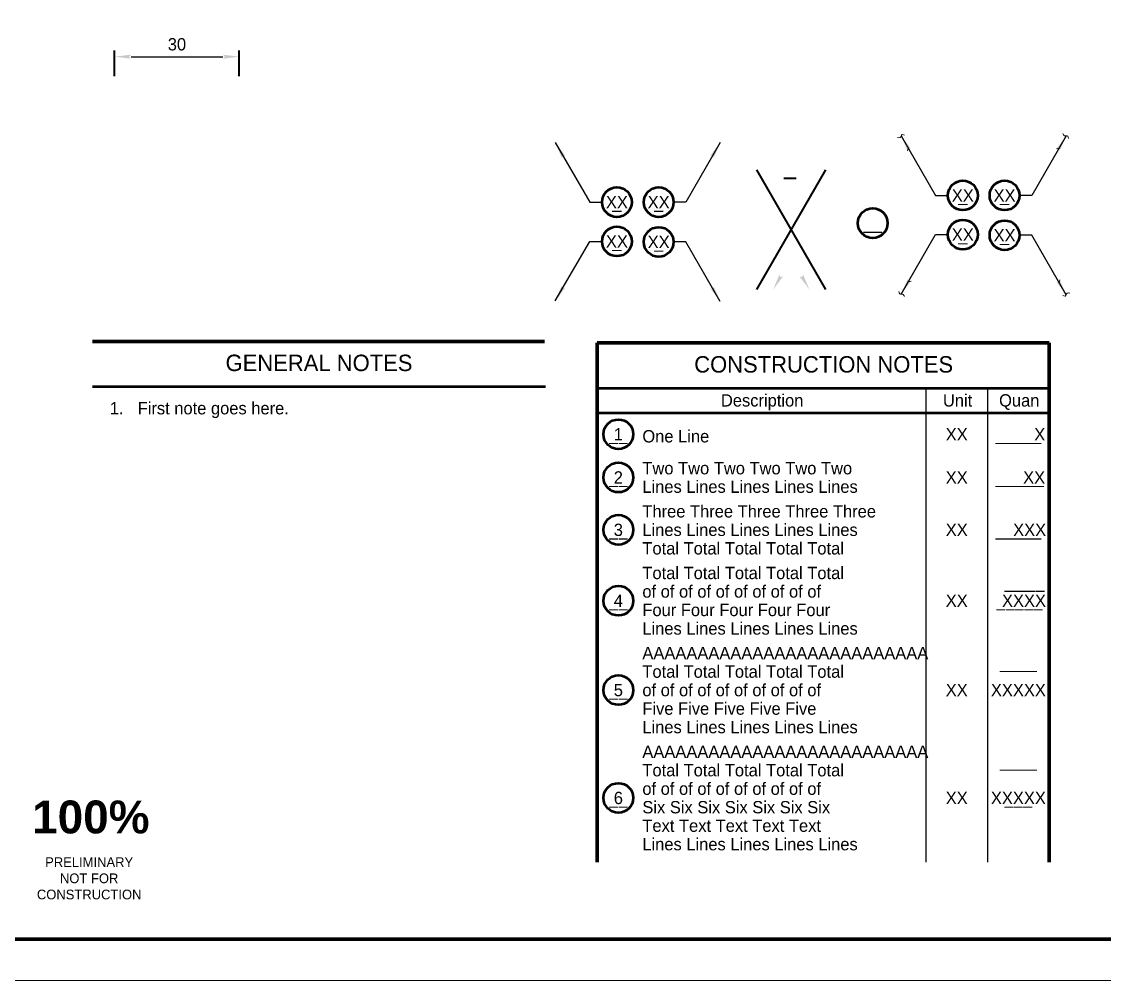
# Model space of a CAD drawing. Header units: feet. Extents: x 715168 to 716636, y 927703 to 928239.
# Drawn here: x 716093 to 716356.4, y 927778.9 to 928012.2 of the extents above; entities that cross this region are included whole.
import ezdxf
from ezdxf.enums import TextEntityAlignment as Align

# ---------------------------------------------------------------- set-up
doc = ezdxf.new("R2010")
doc.units = ezdxf.units.FT
doc.header["$MEASUREMENT"] = 0
doc.layers.get('DefPoints').update_dxf_attribs({"lineweight": 0})
for name, color, linetype, lineweight in [('1', 30, 'Continuous', 0), ('2', 211, 'Continuous', 0), ('25', 31, 'Continuous', 0), ('36', 2, 'Continuous', 0), ('37', 32, 'Continuous', 0), ('55', 92, 'Continuous', 0), ('56', 92, 'Continuous', 0), ('62', 7, 'Continuous', 0)]:
    doc.layers.add(name, color=color, linetype=linetype, lineweight=lineweight)
doc.styles.add('PROP_0', font='SLANTED_PROPORTIONAL.shx')
doc.styles.get("Standard").update_dxf_attribs({"font": 'txt.shx'})
doc.styles.add('Style-ENGINEERING', font='ENGINEERING.shx')
doc.styles.add('Style-SLANTED_PROPORTIONAL', font='SLANTED_PROPORTIONAL.shx')
doc.styles.add('Style-SWISS_BOLD___AREA_FILL', font='SWISS_BOLD___AREA_FILL.shx')
doc.styles.add('Style-VERTICAL_PROPORTIONAL', font='VERTICAL_PROPORTIONAL.shx')
doc.dimstyles.new('Prop 20', dxfattribs={"dimtxt": 3, "dimasz": 4, "dimexe": 1.5, "dimexo": 1.5, "dimgap": 1.5, "dimtad": 1, "dimdec": 0, "dimzin": 11, "dimdsep": 46, "dimtxsty": 'PROP_0', "dimblk": 'LTERMA_0.3', "dimcen": 0.09, "dimclrd": 31, "dimadec": 4, "dimazin": 3, "dimtfac": 1, "dimtdec": 0, "dimtofl": 0, "dimtmove": 2, "dimatfit": 1, "dimldrblk": 'LTERMA_0.3', "dimfxl": 0, "dimfrac": 2, "dimtzin": 11, "dimlwd": 13, "dimarcsym": 0})
doc.dimstyles.get("Standard").update_dxf_attribs({"dimtxt": 0.18, "dimasz": 0.18, "dimexe": 0.18, "dimexo": 0.0625, "dimgap": 0.09, "dimtad": 0, "dimtih": 1, "dimtoh": 1, "dimdec": 4, "dimzin": 0, "dimdsep": 46, "dimtxsty": 'Standard', "dimcen": 0.09, "dimadec": 0, "dimazin": 0, "dimtfac": 1, "dimtdec": 4, "dimtofl": 0, "dimtmove": 0, "dimatfit": 3, "dimfxl": 0, "dimtolj": 1, "dimtzin": 0, "dimarcsym": 0})

# ---------------------------------------------------------------- blocks, each defined once
blk = doc.blocks.new('NOTCIR_1')
at = {"layer": '36', "color": 2, "linetype": 'Continuous', "lineweight": 53}
blk.add_circle((0, 0), 18.1, dxfattribs=at)
blk = doc.blocks.new('LTERMA_0.2')
at = {"layer": '1', "linetype": 'Continuous', "lineweight": 13, "extrusion": (0, 0, -1)}
blk.add_solid([(0.875, 0), (1, 0.125), (1, -0.125), (0, 0)], dxfattribs=at)
blk = doc.blocks.new('NOTCIR_1_1')
at = {"layer": '36', "color": 2, "linetype": 'Continuous', "lineweight": 53}
blk.add_circle((0, 0), 18.1, dxfattribs=at)
at = {"layer": '36', "color": 2, "linetype": 'Continuous', "lineweight": 53, "style": 'Style-VERTICAL_PROPORTIONAL'}
blk.add_text('XX', height=15, dxfattribs=at).set_placement((0, 0), align=Align.MIDDLE_CENTER)
blk = doc.blocks.new('LTERMO_0.4')
at = {"layer": '1', "linetype": 'Continuous', "lineweight": 13}
for p in [(-0.938, 0.114), (-0.88, 0.057)]:
    blk.add_line(p, (-0.821, 0), dxfattribs=at)
blk.add_open_spline([(0.026, 0.238), (-0.018, 0.195), (-0.036, 0.146), (-0.048, 0.099), (-0.063, 0.038), (0.062, -0.025), (0.032, -0.085), (0.011, -0.128), (-0.021, -0.164), (-0.064, -0.191)], degree=3, knots=[0, 0, 0, 0, 0.313851, 0.313851, 0.313851, 0.714238, 0.714238, 0.714238, 1, 1, 1, 1], dxfattribs=at)
at = {"layer": '37', "linetype": 'Continuous', "lineweight": 0, "extrusion": (0, 0, -1)}
blk.add_solid([(0.821, 0), (0.938, -0.114), (0.938, 0.114), (0, 0)], dxfattribs=at)
blk = doc.blocks.new('LTERMA_0.3')
at = {"layer": '1', "linetype": 'Continuous', "lineweight": 13, "extrusion": (0, 0, -1)}
blk.add_solid([(0.875, 0), (1, 0.125), (1, -0.125), (0, 0)], dxfattribs=at)
blk = doc.blocks.new('*D34')
at = {"layer": '25', "color": 0, "linetype": 'Continuous', "lineweight": 40}
for p, q in [((716115.58, 927999), (716115.58, 928005.22)), ((716145.91, 927999), (716145.91, 928005.22))]:
    blk.add_line(p, q, dxfattribs=at)
at = {"layer": '25', "color": 31, "linetype": 'Continuous', "lineweight": -2}
blk.add_line((716119.58, 928003.72), (716141.91, 928003.72), dxfattribs=at)
at = {"layer": 'DefPoints', "color": 0, "linetype": 'Continuous'}
for p in [(716145.91, 928003.72), (716115.58, 927997.5), (716145.91, 927997.5)]:
    blk.add_point(p, dxfattribs=at)
at = {"layer": '25', "color": 31, "linetype": 'Continuous', "lineweight": -2, "xscale": 4, "yscale": 4, "zscale": 4, "rotation": 180}
blk.add_blockref('LTERMA_0.3', (716115.58, 928003.72), dxfattribs=at)
at = {"layer": '25', "color": 31, "linetype": 'Continuous', "lineweight": -2, "xscale": 4, "yscale": 4, "zscale": 4}
blk.add_blockref('LTERMA_0.3', (716145.91, 928003.72), dxfattribs=at)
at = {"layer": '25', "color": 0, "linetype": 'Continuous', "lineweight": 40, "insert": (716130.75, 928006.72), "char_height": 3, "attachment_point": 5, "style": 'PROP_0'}
blk.add_mtext('30', dxfattribs=at)
blk = doc.blocks.new('LTERMA_2')
at = {"layer": '36', "color": 2, "linetype": 'Continuous', "lineweight": 40}
blk.add_solid([(-17.5, 0), (-20, 2.5), (-20, -2.5), (0, 0)], dxfattribs=at)

msp = doc.modelspace()

# ---------------------------------------------------------------- linework, layer by layer
at = {"layer": '2', "color": 211, "linetype": 'Continuous', "lineweight": 80}
msp.add_line((716233, 927934.07), (716233, 927807.7), dxfattribs=at)
at = {"layer": '36', "color": 2, "linetype": 'Continuous', "lineweight": 40}
for p, q in [((716271.82, 927947.03), (716288.64, 927976.17)), ((716288.64, 927947.03), (716271.82, 927976.17)), ((716278.45, 927974.12), (716281.45, 927974.12))]:
    msp.add_line(p, q, dxfattribs=at)
at = {"layer": '56', "color": 92, "linetype": 'Continuous', "lineweight": 0}
msp.add_3dface([(715956.36, 927778.92), (716636.36, 927778.92), (716636.36, 928218.92), (715956.36, 928218.92)], dxfattribs=at)
at = {"layer": '62', "color": 7, "linetype": 'Continuous', "lineweight": 100}
for p, q in [((716110.19, 927934.42), (716220.19, 927934.42)), ((716233, 927934.07), (716343, 927934.07)), ((716343, 927934.07), (716343, 927807.7))]:
    msp.add_line(p, q, dxfattribs=at)
at = {"layer": '62', "color": 7, "linetype": 'Continuous', "lineweight": 53}
for p, q in [((716110.19, 927923.42), (716220.44, 927923.42)), ((716233, 927923.07), (716343.24, 927923.07)), ((716233, 927917.07), (716343.24, 927917.07))]:
    msp.add_line(p, q, dxfattribs=at)
at = {"layer": '62', "color": 7, "linetype": 'Continuous', "lineweight": 30}
for p, q in [((716313, 927923.07), (716313, 927807.7)), ((716328, 927923.07), (716328, 927807.7))]:
    msp.add_line(p, q, dxfattribs=at)
at = {"layer": '62', "color": 7, "linetype": 'Continuous', "lineweight": 100}
msp.add_3dface([(715986.36, 928208.92), (716626.36, 928208.92), (716626.36, 927788.92), (715986.36, 927788.92)], dxfattribs=at)

# ---------------------------------------------------------------- block references
at = {"layer": '36', "color": 2, "linetype": 'Continuous', "lineweight": 53}
ref = msp.add_blockref('NOTCIR_1_1', (716237.81, 927968.32), dxfattribs=dict(at, xscale=0.2, yscale=0.2, zscale=0.2))
ref.add_attrib('NOTCIR_1_80194', '_', dxfattribs={"color": 2, "linetype": 'Continuous', "lineweight": 53, "height": 3, "style": 'Style-VERTICAL_PROPORTIONAL'}).set_placement((716237.81, 927968.32), align=Align.MIDDLE_CENTER)
ref = msp.add_blockref('NOTCIR_1_1', (716247.97, 927968.32), dxfattribs=dict(at, xscale=0.2, yscale=0.2, zscale=0.2))
ref.add_attrib('NOTCIR_1_80194', '_', dxfattribs={"color": 2, "linetype": 'Continuous', "lineweight": 53, "height": 3, "style": 'Style-VERTICAL_PROPORTIONAL'}).set_placement((716247.97, 927968.32), align=Align.MIDDLE_CENTER)
ref = msp.add_blockref('NOTCIR_1_1', (716321.98, 927969.96), dxfattribs=dict(at, xscale=0.2, yscale=0.2, zscale=0.2))
ref.add_attrib('NOTCIR_1_80194', '_', dxfattribs={"color": 2, "linetype": 'Continuous', "lineweight": 53, "height": 3, "style": 'Style-VERTICAL_PROPORTIONAL'}).set_placement((716321.98, 927969.96), align=Align.MIDDLE_CENTER)
ref = msp.add_blockref('NOTCIR_1_1', (716332.14, 927969.96), dxfattribs=dict(at, xscale=0.2, yscale=0.2, zscale=0.2))
ref.add_attrib('NOTCIR_1_80194', '_', dxfattribs={"color": 2, "linetype": 'Continuous', "lineweight": 53, "height": 3, "style": 'Style-VERTICAL_PROPORTIONAL'}).set_placement((716332.14, 927969.96), align=Align.MIDDLE_CENTER)
ref = msp.add_blockref('NOTCIR_1', (716300.05, 927963.21), dxfattribs=dict(at, xscale=0.2, yscale=0.2, zscale=0.2))
ref.add_attrib('NOTCIR_78390', '_', dxfattribs={"color": 2, "linetype": 'Continuous', "lineweight": 53, "height": 3, "style": 'Style-VERTICAL_PROPORTIONAL'}).set_placement((716300.05, 927963.21), align=Align.MIDDLE_CENTER)
ref.add_attrib('NOTCIR_78391', '__', dxfattribs={"color": 2, "linetype": 'Continuous', "lineweight": 53, "height": 3, "style": 'Style-VERTICAL_PROPORTIONAL'}).set_placement((716300.05, 927963.21), align=Align.MIDDLE_CENTER)
ref = msp.add_blockref('NOTCIR_1_1', (716321.98, 927960.41), dxfattribs=dict(at, xscale=0.2, yscale=0.2, zscale=0.2))
ref.add_attrib('NOTCIR_1_80194', '_', dxfattribs={"color": 2, "linetype": 'Continuous', "lineweight": 53, "height": 3, "style": 'Style-VERTICAL_PROPORTIONAL'}).set_placement((716321.98, 927960.41), align=Align.MIDDLE_CENTER)
ref = msp.add_blockref('NOTCIR_1_1', (716237.81, 927958.77), dxfattribs=dict(at, xscale=0.2, yscale=0.2, zscale=0.2))
ref.add_attrib('NOTCIR_1_80194', '_', dxfattribs={"color": 2, "linetype": 'Continuous', "lineweight": 53, "height": 3, "style": 'Style-VERTICAL_PROPORTIONAL'}).set_placement((716237.81, 927958.77), align=Align.MIDDLE_CENTER)
ref = msp.add_blockref('NOTCIR_1_1', (716247.97, 927958.62), dxfattribs=dict(at, xscale=0.2, yscale=0.2, zscale=0.2))
ref.add_attrib('NOTCIR_1_80194', '_', dxfattribs={"color": 2, "linetype": 'Continuous', "lineweight": 53, "height": 3, "style": 'Style-VERTICAL_PROPORTIONAL'}).set_placement((716247.97, 927958.62), align=Align.MIDDLE_CENTER)
ref = msp.add_blockref('NOTCIR_1_1', (716332.14, 927960.26), dxfattribs=dict(at, xscale=0.2, yscale=0.2, zscale=0.2))
ref.add_attrib('NOTCIR_1_80194', '_', dxfattribs={"color": 2, "linetype": 'Continuous', "lineweight": 53, "height": 3, "style": 'Style-VERTICAL_PROPORTIONAL'}).set_placement((716332.14, 927960.26), align=Align.MIDDLE_CENTER)
at = {"layer": '36', "color": 2, "linetype": 'Continuous', "lineweight": 40, "xscale": 0.2000000000000001, "yscale": 0.2000000000000001, "zscale": 0.2000000000000001, "rotation": 239.9999999999999}
msp.add_blockref('LTERMA_2', (716275.81, 927947.03), dxfattribs=at)
at = {"layer": '36', "color": 2, "linetype": 'Continuous', "lineweight": 40, "extrusion": (0, 0, -1), "xscale": 0.2000000000000001, "yscale": 0.2000000000000001, "zscale": 0.2000000000000001, "rotation": 239.9999999999999}
msp.add_blockref('LTERMA_2', (-716284.65, 927947.03), dxfattribs=at)
at = {"layer": '36', "color": 2, "linetype": 'Continuous', "lineweight": 53}
ref = msp.add_blockref('NOTCIR_1', (716238.16, 927911.82), dxfattribs=dict(at, xscale=0.2, yscale=0.2, zscale=0.2))
ref.add_attrib('NOTCIR_78390', '1', dxfattribs={"color": 2, "linetype": 'Continuous', "lineweight": 53, "height": 3, "style": 'Style-VERTICAL_PROPORTIONAL'}).set_placement((716238.16, 927911.82), align=Align.MIDDLE_CENTER)
ref.add_attrib('NOTCIR_78391', '__', dxfattribs={"color": 2, "linetype": 'Continuous', "lineweight": 53, "height": 3, "style": 'Style-VERTICAL_PROPORTIONAL'}).set_placement((716238.16, 927911.82), align=Align.MIDDLE_CENTER)
ref = msp.add_blockref('NOTCIR_1', (716238.16, 927901.32), dxfattribs=dict(at, xscale=0.2, yscale=0.2, zscale=0.2))
ref.add_attrib('NOTCIR_78390', '2', dxfattribs={"color": 2, "linetype": 'Continuous', "lineweight": 53, "height": 3, "style": 'Style-VERTICAL_PROPORTIONAL'}).set_placement((716238.16, 927901.32), align=Align.MIDDLE_CENTER)
ref.add_attrib('NOTCIR_78391', '__', dxfattribs={"color": 2, "linetype": 'Continuous', "lineweight": 53, "height": 3, "style": 'Style-VERTICAL_PROPORTIONAL'}).set_placement((716238.16, 927901.32), align=Align.MIDDLE_CENTER)
ref = msp.add_blockref('NOTCIR_1', (716238.16, 927888.57), dxfattribs=dict(at, xscale=0.2, yscale=0.2, zscale=0.2))
ref.add_attrib('NOTCIR_78390', '3', dxfattribs={"color": 2, "linetype": 'Continuous', "lineweight": 53, "height": 3, "style": 'Style-VERTICAL_PROPORTIONAL'}).set_placement((716238.16, 927888.57), align=Align.MIDDLE_CENTER)
ref.add_attrib('NOTCIR_78391', '__', dxfattribs={"color": 2, "linetype": 'Continuous', "lineweight": 53, "height": 3, "style": 'Style-VERTICAL_PROPORTIONAL'}).set_placement((716238.16, 927888.57), align=Align.MIDDLE_CENTER)
ref = msp.add_blockref('NOTCIR_1', (716238.16, 927871.32), dxfattribs=dict(at, xscale=0.2, yscale=0.2, zscale=0.2))
ref.add_attrib('NOTCIR_78390', '4', dxfattribs={"color": 2, "linetype": 'Continuous', "lineweight": 53, "height": 3, "style": 'Style-VERTICAL_PROPORTIONAL'}).set_placement((716238.16, 927871.32), align=Align.MIDDLE_CENTER)
ref.add_attrib('NOTCIR_78391', '__', dxfattribs={"color": 2, "linetype": 'Continuous', "lineweight": 53, "height": 3, "style": 'Style-VERTICAL_PROPORTIONAL'}).set_placement((716238.16, 927871.32), align=Align.MIDDLE_CENTER)
ref = msp.add_blockref('NOTCIR_1', (716238.16, 927849.57), dxfattribs=dict(at, xscale=0.2, yscale=0.2, zscale=0.2))
ref.add_attrib('NOTCIR_78390', '5', dxfattribs={"color": 2, "linetype": 'Continuous', "lineweight": 53, "height": 3, "style": 'Style-VERTICAL_PROPORTIONAL'}).set_placement((716238.16, 927849.57), align=Align.MIDDLE_CENTER)
ref.add_attrib('NOTCIR_78391', '__', dxfattribs={"color": 2, "linetype": 'Continuous', "lineweight": 53, "height": 3, "style": 'Style-VERTICAL_PROPORTIONAL'}).set_placement((716238.16, 927849.57), align=Align.MIDDLE_CENTER)
ref = msp.add_blockref('NOTCIR_1', (716238.16, 927823.32), dxfattribs=dict(at, xscale=0.2, yscale=0.2, zscale=0.2))
ref.add_attrib('NOTCIR_78390', '6', dxfattribs={"color": 2, "linetype": 'Continuous', "lineweight": 53, "height": 3, "style": 'Style-VERTICAL_PROPORTIONAL'}).set_placement((716238.16, 927823.32), align=Align.MIDDLE_CENTER)
ref.add_attrib('NOTCIR_78391', '__', dxfattribs={"color": 2, "linetype": 'Continuous', "lineweight": 53, "height": 3, "style": 'Style-VERTICAL_PROPORTIONAL'}).set_placement((716238.16, 927823.32), align=Align.MIDDLE_CENTER)

# ---------------------------------------------------------------- texts
at = {"layer": '36', "color": 2, "linetype": 'Continuous', "lineweight": 80, "style": 'Style-ENGINEERING', "width": 0.999999}
msp.add_text('CONSTRUCTION NOTES', height=4, dxfattribs=at).set_placement((716288.12, 927928.84), align=Align.MIDDLE_CENTER)
at = {"layer": '36', "color": 2, "linetype": 'Continuous', "lineweight": 53}
for s, style, p in [('Description', 'Style-ENGINEERING', (716273.15, 927920.07)), ('Unit', 'Style-ENGINEERING', (716320.71, 927920.07)), ('Quan', 'Style-ENGINEERING', (716335.71, 927920.07)), ('XX', 'Style-SLANTED_PROPORTIONAL', (716320.5, 927911.82)), ('X', 'Style-SLANTED_PROPORTIONAL', (716340.7, 927911.82)), ('_____', 'Style-SLANTED_PROPORTIONAL', (716335.5, 927911.82)), ('____', 'Style-SLANTED_PROPORTIONAL', (716335.5, 927911.82)), ('___', 'Style-SLANTED_PROPORTIONAL', (716335.5, 927911.82)), ('__', 'Style-SLANTED_PROPORTIONAL', (716335.5, 927911.82)), ('XX', 'Style-SLANTED_PROPORTIONAL', (716320.5, 927901.32)), ('XX', 'Style-SLANTED_PROPORTIONAL', (716339.33, 927901.32)), ('_____', 'Style-SLANTED_PROPORTIONAL', (716335.5, 927901.32)), ('____', 'Style-SLANTED_PROPORTIONAL', (716335.5, 927901.32)), ('___', 'Style-SLANTED_PROPORTIONAL', (716335.5, 927901.32)), ('_', 'Style-SLANTED_PROPORTIONAL', (716340.6, 927901.32)), ('XX', 'Style-SLANTED_PROPORTIONAL', (716320.5, 927888.57)), ('XXX', 'Style-SLANTED_PROPORTIONAL', (716338.24, 927888.57)), ('_____', 'Style-SLANTED_PROPORTIONAL', (716335.5, 927888.57)), ('____', 'Style-SLANTED_PROPORTIONAL', (716335.5, 927888.57)), ('__', 'Style-SLANTED_PROPORTIONAL', (716335.5, 927888.57)), ('_', 'Style-SLANTED_PROPORTIONAL', (716335.5, 927888.57)), ('XX', 'Style-SLANTED_PROPORTIONAL', (716320.5, 927871.32)), ('XXXX', 'Style-SLANTED_PROPORTIONAL', (716336.87, 927871.32)), ('___', 'Style-SLANTED_PROPORTIONAL', (716335.5, 927875.82)), ('_', 'Style-SLANTED_PROPORTIONAL', (716335.5, 927875.82)), ('__', 'Style-SLANTED_PROPORTIONAL', (716339.59, 927875.82)), ('_____', 'Style-SLANTED_PROPORTIONAL', (716335.77, 927871.32)), ('____', 'Style-SLANTED_PROPORTIONAL', (716335.5, 927856.32)), ('___', 'Style-SLANTED_PROPORTIONAL', (716335.5, 927856.32)), ('__', 'Style-SLANTED_PROPORTIONAL', (716335.5, 927856.32)), ('_', 'Style-SLANTED_PROPORTIONAL', (716335.5, 927856.32)), ('XX', 'Style-SLANTED_PROPORTIONAL', (716320.5, 927849.57)), ('XXXXX', 'Style-SLANTED_PROPORTIONAL', (716335.5, 927849.57)), ('____', 'Style-SLANTED_PROPORTIONAL', (716335.5, 927832.32)), ('__', 'Style-SLANTED_PROPORTIONAL', (716335.5, 927832.32)), ('_', 'Style-SLANTED_PROPORTIONAL', (716335.5, 927832.32)), ('XX', 'Style-SLANTED_PROPORTIONAL', (716320.5, 927823.32)), ('XXXXX', 'Style-SLANTED_PROPORTIONAL', (716335.5, 927823.32)), ('___', 'Style-SLANTED_PROPORTIONAL', (716335.5, 927823.32))]:
    msp.add_text(s, height=3, dxfattribs=dict(at, style=style)).set_placement(p, align=Align.MIDDLE_CENTER)
at = {"layer": '36', "color": 2, "linetype": 'Continuous', "lineweight": 53, "char_height": 3, "line_spacing_factor": 0.9, "style": 'Style-SLANTED_PROPORTIONAL'}
for s, insert, attachment_point in [('One Line', (716244, 927911.32), 4), ('Two Two Two Two Two Two\\PLines Lines Lines Lines Lines', (716244, 927905.07), 1), ('Three Three Three Three Three\\PLines Lines Lines Lines Lines\\PTotal Total Total Total Total', (716244, 927894.57), 1), ('Total Total Total Total Total\\Pof of of of of of of of of of\\PFour Four Four Four Four\\PLines Lines Lines Lines Lines', (716244, 927879.57), 1), ('AAAAAAAAAAAAAAAAAAAAAAAAAA\\PTotal Total Total Total Total\\Pof of of of of of of of of of\\PFive Five Five Five Five\\PLines Lines Lines Lines Lines', (716244, 927860.07), 1), ('AAAAAAAAAAAAAAAAAAAAAAAAAA\\PTotal Total Total Total Total\\Pof of of of of of of of of of\\PSix Six Six Six Six Six Six\\PText Text Text Text Text\\PLines Lines Lines Lines Lines', (716244, 927836.07), 1)]:
    msp.add_mtext(s, dxfattribs=dict(at, insert=insert, attachment_point=attachment_point))
at = {"layer": '55', "color": 92, "linetype": 'Continuous', "lineweight": 80, "style": 'Style-ENGINEERING', "width": 0.999999}
msp.add_text('GENERAL NOTES', height=4, dxfattribs=at).set_placement((716165.32, 927929.2), align=Align.MIDDLE_CENTER)
at = {"layer": '55', "color": 92, "linetype": 'Continuous', "lineweight": 53, "style": 'Style-SLANTED_PROPORTIONAL'}
msp.add_text('1.', height=3, dxfattribs=at).set_placement((716117.76, 927919.67), align=Align.TOP_RIGHT)
at = {"layer": '55', "color": 92, "linetype": 'Continuous', "lineweight": 53, "insert": (716121.19, 927919.67), "char_height": 3, "attachment_point": 1, "line_spacing_factor": 0.9, "style": 'Style-SLANTED_PROPORTIONAL'}
msp.add_mtext('First note goes here.', dxfattribs=at)
at = {"layer": '62', "color": 7, "linetype": 'Continuous', "lineweight": 0, "style": 'Style-SWISS_BOLD___AREA_FILL'}
msp.add_text('100%', height=8, dxfattribs=at).set_placement((716109.79, 927814.69), align=Align.CENTER)
at = {"layer": '62', "color": 7, "linetype": 'Continuous', "lineweight": 0, "insert": (716109.39, 927803.74), "char_height": 2.3622, "attachment_point": 5, "line_spacing_factor": 0.999999, "style": 'Style-VERTICAL_PROPORTIONAL'}
msp.add_mtext('PRELIMINARY\\PNOT FOR\\PCONSTRUCTION\\P', dxfattribs=at)

# ---------------------------------------------------------------- dimensions: what is measured, and where the dimension line sits
at = {"layer": '25', "color": 31, "linetype": 'Continuous', "lineweight": 40}
dim = msp.add_linear_dim(base=(716145.91, 928003.72), p1=(716115.58, 927997.5), p2=(716145.91, 927997.5), dimstyle='Prop 20', override={"dimlwd": 65534, "dimlwe": 40}, dxfattribs=at)
dim.commit()
dim.dimension.update_dxf_attribs({"geometry": '*D34', "text_midpoint": (716130.75, 928006.72)})

# ---------------------------------------------------------------- leaders
at = {"layer": '36', "color": 2, "linetype": 'Continuous', "lineweight": 40}
for points, override in [([(716347.13, 927984.45), (716338.75, 927969.96), (716335.76, 927969.96)], {"dimtxt": 3, "dimasz": 4.2, "dimgap": 1.5, "dimtad": 1, "dimtxsty": 'PROP_0', "dimldrblk": 'LTERMO_0.4'}), ([(716222.82, 927982.81), (716231.19, 927968.32), (716234.19, 927968.32)], {"dimtxt": 3, "dimasz": 3.9999, "dimgap": 1.5, "dimtad": 1, "dimtxsty": 'PROP_0', "dimldrblk": 'LTERMA_0.2'}), ([(716262.95, 927982.81), (716254.59, 927968.32), (716251.59, 927968.32)], {"dimtxt": 3, "dimasz": 3.9999, "dimgap": 1.5, "dimtad": 1, "dimtxsty": 'PROP_0', "dimldrblk": 'LTERMA_0.2'}), ([(716306.99, 927984.45), (716315.36, 927969.96), (716318.36, 927969.96)], {"dimtxt": 3, "dimasz": 4.2, "dimgap": 1.5, "dimtad": 1, "dimtxsty": 'PROP_0', "dimldrblk": 'LTERMO_0.4'}), ([(716222.82, 927944.27), (716231.19, 927958.77), (716234.19, 927958.77)], {"dimtxt": 3, "dimasz": 3.9999, "dimgap": 1.5, "dimtad": 1, "dimtxsty": 'PROP_0', "dimldrblk": 'LTERMA_0.2'}), ([(716306.99, 927945.91), (716315.36, 927960.41), (716318.36, 927960.41)], {"dimtxt": 3, "dimasz": 4.2, "dimgap": 1.5, "dimtad": 1, "dimtxsty": 'PROP_0', "dimldrblk": 'LTERMO_0.4'}), ([(716347.13, 927945.77), (716338.75, 927960.26), (716335.76, 927960.26)], {"dimtxt": 3, "dimasz": 4.2, "dimgap": 1.5, "dimtad": 1, "dimtxsty": 'PROP_0', "dimldrblk": 'LTERMO_0.4'}), ([(716262.95, 927944.12), (716254.59, 927958.62), (716251.59, 927958.62)], {"dimtxt": 3, "dimasz": 3.9999, "dimgap": 1.5, "dimtad": 1, "dimtxsty": 'PROP_0', "dimldrblk": 'LTERMA_0.2'})]:
    msp.add_leader(points, dimstyle='Standard', override=override, dxfattribs=at)

doc.saveas('drawing.dxf')
